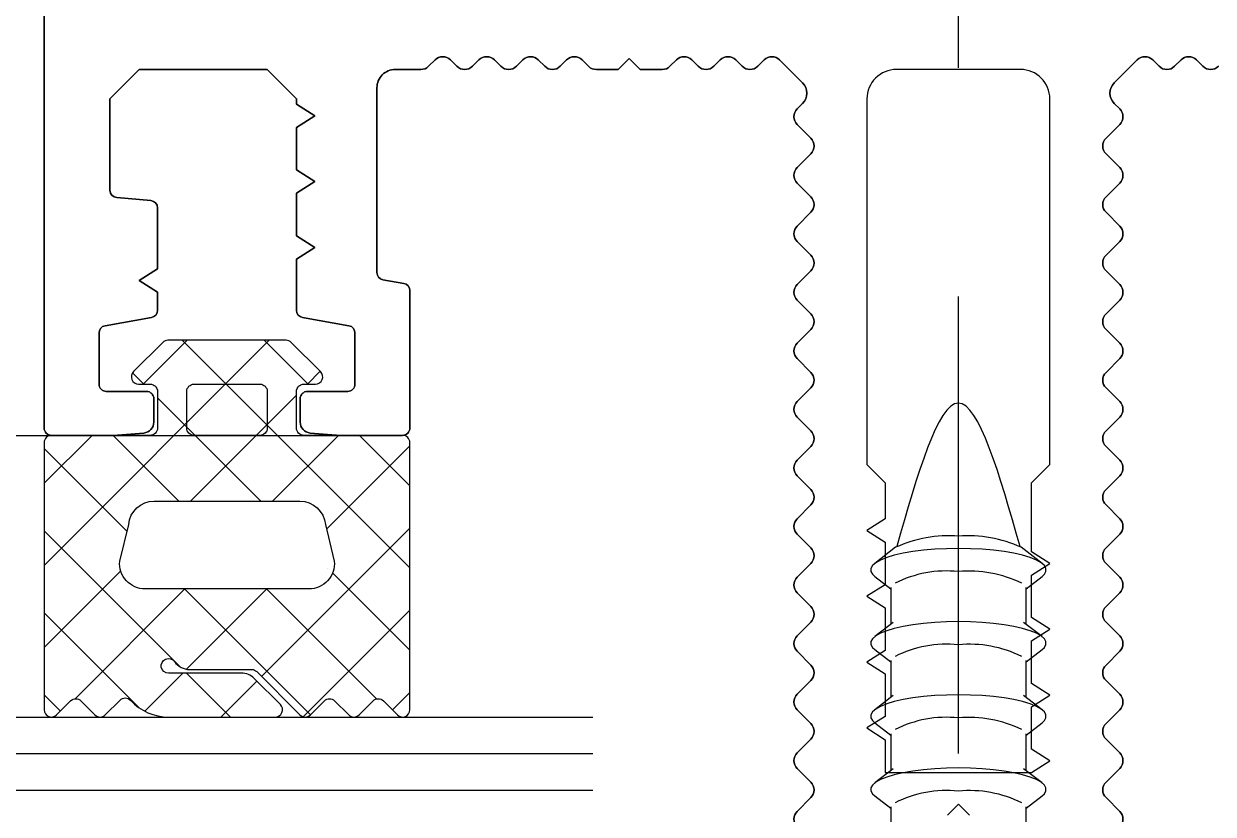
# Model space of a CAD drawing. Header units: inches. Extents: x 21 to 38546, y 13 to 15001.
# Drawn here: x 4128.582 to 4131.835, y 966.047 to 968.208 of the extents above; entities that cross this region are included whole.
import ezdxf

# ---------------------------------------------------------------- set-up
doc = ezdxf.new("R2010")
doc.units = ezdxf.units.IN
doc.header["$MEASUREMENT"] = 0
doc.set_wipeout_variables(frame=1)
doc.linetypes.add('1+1 dbx a2$0$374_BLD_A1_BLOK_2$0$HIDDEN', pattern=[0.375, 0.25, -0.125])
for name, color, linetype, lineweight in [('Z_MİM_-KM-GLAZ', 8, 'Continuous', 25), ('Z_MİM_-KM-PAINT', 8, 'Continuous', 25), ('Z_MİM_-KM-PATTERN-00', 8, 'Continuous', 25), ('Z_MİM_-KM-PAVEMENT', 8, 'Continuous', 25), ('Z_MİM_-KM-STRS', 8, 'Continuous', 25), ('Z_MİM_-KM-WALL-PLASTER', 8, 'Continuous', 25), ('Z_MİM_ALUMINIUM', 8, 'Continuous', 25), ('Z_MİM_fitiller_k', 8, 'Continuous', 25), ('Z_MİM_KOLON-0.KAT', 8, 'Continuous', 25), ('Z_MİM_MYM_CAM', 8, 'Continuous', 25)]:
    doc.layers.add(name, color=color, linetype=linetype, lineweight=lineweight)

# ---------------------------------------------------------------- blocks, each defined once
blk = doc.blocks.new('TRETUVAR')
at = {"layer": 'Z_MİM_-KM-PATTERN-00'}
h = blk.add_hatch(dxfattribs=at)
h.set_pattern_fill('AR-B816', color=256, scale=0.3, angle=90)
h.set_pattern_definition([(90, (21322.77, 490.03), (-60.96, 4e-15), []), (180, (21322.77, 490.03), (-60.96, -60.96), [60.96, -60.96])])
h.paths.add_polyline_path([(22632.7717, 2700.0323), (19252.7715, 2700.0323), (19252.7715, 2750.0322), (19097.7717, 2750.0323), (19097.7717, 2610.0323), (22542.7717, 2610.0323), (22542.7717, 2080.1297), (22697.7717, 2080.1297), (22697.7717, 1460.1297), (22542.7717, 1460.1297), (22542.7717, 980.0317), (21222.7713, 980.0317), (21222.7713, 590.0317), (20152.7722, 590.0317), (20152.7722, 980.0317), (19012.7715, 980.0317), (19012.7747, 1635.0312), (18722.7715, 1635.0312), (18722.7718, 2610.0323), (18807.7717, 2610.0323), (18807.7717, 2750.0323), (18632.7718, 2750.0323), (18632.7715, 1545.0312), (18922.7743, 1545.0312), (18922.7711, 890.0317), (19882.7722, 890.0317), (19882.7722, 665.0172), (20022.7506, 665.0334), (20022.7705, 490.0317), (21322.7713, 490.0317), (21322.7713, 890.0317), (22632.7717, 890.0317), (22632.7717, 1220.1297), (22797.7717, 1220.1297), (22797.7717, 2180.1297), (22632.7717, 2180.1297)])
h.paths.add_polyline_path([(19082.7717, 2750.0323), (18822.7717, 2750.0323), (18822.7717, 2610.0323), (19082.7717, 2610.0323)], flags=16)
at = {"layer": 'Z_MİM_-KM-PAVEMENT'}
blk.add_lwpolyline([(22542.7717, 1460.1297), (22542.7717, 980.0317), (21222.7713, 980.0317), (21222.7713, 590.0317), (20152.7722, 590.0317), (20152.7722, 980.0317), (19012.7715, 980.0317), (19012.7747, 1635.0312), (18722.7715, 1635.0312), (18722.7718, 2610.0323), (22542.7717, 2610.0323), (22542.7717, 2080.1297), (22697.7717, 2080.1297), (22697.7717, 1460.1297)], close=True, dxfattribs=at)
blk = doc.blocks.new('*U219')
at = {"layer": 'Z_MİM_MYM_CAM'}
for points in [[(211.169, -26), (-387.237, -26)], [(211.169, -27), (-387.237, -27)], [(211.169, -28), (-387.237, -28)], [(211.169, -28), (-387.237, -28)]]:
    blk.add_lwpolyline(points, dxfattribs=at)
blk = doc.blocks.new('32323')
at = {"linetype": 'Continuous'}
for p, q in [((-1.384, -3.731), (-1.956, -4.172)), ((2.62, -4.172), (2.048, -3.731)), ((-1.956, -4.526), (-1.518, -4.863)), ((2.182, -4.863), (2.62, -4.526)), ((-1.518, -4.829), (-1.518, -5.835)), ((2.182, -5.835), (2.182, -4.829)), ((-1.451, -5.783), (-1.956, -6.172)), ((2.62, -6.172), (2.115, -5.783)), ((-1.956, -6.526), (-1.518, -6.863)), ((-1.518, -6.829), (-1.518, -7.835)), ((2.182, -6.863), (2.62, -6.526)), ((2.182, -7.835), (2.182, -6.829)), ((-1.451, -7.783), (-1.956, -8.172)), ((2.62, -8.172), (2.115, -7.783)), ((-1.956, -8.526), (-1.518, -8.863)), ((2.182, -8.863), (2.62, -8.526)), ((-1.518, -8.829), (-1.518, -9.835)), ((2.182, -9.835), (2.182, -8.829)), ((-1.451, -9.783), (-1.956, -10.172)), ((2.62, -10.172), (2.115, -9.783)), ((-1.956, -10.526), (-1.518, -10.863)), ((2.182, -10.863), (2.62, -10.526)), ((-1.518, -10.829), (-1.518, -11.835)), ((2.182, -11.835), (2.182, -10.829))]:
    blk.add_line(p, q, dxfattribs=at)
at = {"linetype": 'Continuous', "flags": 128}
for points in [[(0.332, -3.763), (0.005, -3.769), (-0.315, -3.785), (-0.624, -3.812), (-0.915, -3.849), (-1.182, -3.895), (-1.422, -3.949), (-1.629, -4.011), (-1.799, -4.08), (-1.929, -4.153), (-2.018, -4.23), (-2.062, -4.309), (-2.062, -4.389), (-2.018, -4.468), (-1.956, -4.526)], [(2.62, -4.526), (2.682, -4.468), (2.727, -4.389), (2.727, -4.309), (2.682, -4.23), (2.594, -4.153), (2.463, -4.08), (2.293, -4.011), (2.086, -3.949), (1.847, -3.895), (1.579, -3.849), (1.288, -3.812), (0.98, -3.785), (0.659, -3.769), (0.332, -3.763)], [(0.332, -5.763), (0.005, -5.769), (-0.315, -5.785), (-0.624, -5.812), (-0.915, -5.849), (-1.182, -5.895), (-1.422, -5.949), (-1.629, -6.011), (-1.799, -6.08), (-1.929, -6.153), (-2.018, -6.23), (-2.062, -6.309), (-2.062, -6.389), (-2.018, -6.468), (-1.956, -6.526)], [(2.62, -6.526), (2.682, -6.468), (2.727, -6.389), (2.727, -6.309), (2.682, -6.23), (2.594, -6.153), (2.463, -6.08), (2.293, -6.011), (2.086, -5.949), (1.847, -5.895), (1.579, -5.849), (1.288, -5.812), (0.98, -5.785), (0.659, -5.769), (0.332, -5.763)], [(0.332, -7.763), (0.005, -7.769), (-0.315, -7.785), (-0.624, -7.812), (-0.915, -7.849), (-1.182, -7.895), (-1.422, -7.949), (-1.629, -8.011), (-1.799, -8.08), (-1.929, -8.153), (-2.018, -8.23), (-2.062, -8.309), (-2.062, -8.389), (-2.018, -8.468), (-1.956, -8.526)], [(2.62, -8.526), (2.682, -8.468), (2.727, -8.389), (2.727, -8.309), (2.682, -8.23), (2.594, -8.153), (2.463, -8.08), (2.293, -8.011), (2.086, -7.949), (1.847, -7.895), (1.579, -7.849), (1.288, -7.812), (0.98, -7.785), (0.659, -7.769), (0.332, -7.763)], [(0.332, -9.763), (0.005, -9.769), (-0.315, -9.785), (-0.624, -9.812), (-0.915, -9.849), (-1.182, -9.895), (-1.422, -9.949), (-1.629, -10.011), (-1.799, -10.08), (-1.929, -10.153), (-2.018, -10.23), (-2.062, -10.309), (-2.062, -10.389), (-2.018, -10.468), (-1.956, -10.526)], [(2.62, -10.526), (2.682, -10.468), (2.727, -10.389), (2.727, -10.309), (2.682, -10.23), (2.594, -10.153), (2.463, -10.08), (2.293, -10.011), (2.086, -9.949), (1.847, -9.895), (1.579, -9.849), (1.288, -9.812), (0.98, -9.785), (0.659, -9.769), (0.332, -9.763)]]:
    blk.add_lwpolyline(points, dxfattribs=at)
at = {"linetype": 'Continuous'}
for centre, radius, start, end in [((0.069, -6.906), 3.491, 85.6736, 114.5911), ((0.596, -6.906), 3.491, 65.4089, 94.3264), ((0.006, -7.478), 3.1, 83.9654, 116.9829), ((0.631, -7.623), 3.242, 63.7595, 95.2922), ((0.006, -9.478), 3.1, 83.9654, 116.9829), ((0.631, -9.623), 3.242, 63.7595, 95.2922), ((0.006, -11.478), 3.1, 83.9654, 116.9829), ((0.631, -11.623), 3.242, 63.7595, 95.2922), ((0.006, -13.478), 3.1, 83.9654, 116.9829), ((0.631, -13.623), 3.242, 63.7595, 95.2922)]:
    blk.add_arc(centre, radius, start, end, dxfattribs=at)
blk.add_open_spline([(2.021, -3.712), (1.458, -1.75), (0.332, 2.175), (-0.794, -1.75), (-1.356, -3.712)], degree=3, dxfattribs=at)
blk = doc.blocks.new('-KM-AL1 150_900')
blk.add_wipeout([(151.4879, -34.02), (151.7258, -15.4799), (149.45, -15.45), (149.45, 7.15), (9.45, 7.15), (9.45, -15.45), (7.3978, -15.45), (7.5673, -34.0611)])
at = {"layer": 'Z_MİM_fitiller_k'}
h = blk.add_hatch(dxfattribs=at)
h.set_pattern_fill('ANSI37', color=256, scale=0.05)
h.set_pattern_definition([(45, (-144087.1867, -66006.96493), (-0.11225320151, 0.11225320151), []), (135, (-144087.1867, -66006.96493), (-0.11225320151, -0.11225320151), [])])
edge = h.paths.add_edge_path()
edge.add_line((142.3304, -31.2), (142.3304, -30.47))
edge.add_arc((142.3104, -30.47), 0.02, 0, 90)
edge.add_line((142.3104, -30.45), (142.0404, -30.45))
edge.add_arc((142.0404, -30.43), 0.02, 180, 270, ccw=False)
edge.add_line((142.0204, -30.43), (142.0204, -30.33))
edge.add_arc((142.0404, -30.33), 0.02, 90, 180, ccw=False)
edge.add_line((142.0404, -30.31), (142.0721, -30.31))
edge.add_arc((142.0721, -30.29), 0.02, 270, 405)
edge.add_line((142.0863, -30.2759), (142.0063, -30.1959))
edge.add_arc((141.9921, -30.21), 0.02, 45, 90)
edge.add_line((141.9921, -30.19), (141.6687, -30.19))
edge.add_arc((141.6687, -30.21), 0.02, 90, 135)
edge.add_line((141.6546, -30.1959), (141.5746, -30.2759))
edge.add_arc((141.5887, -30.29), 0.02, 135, 270)
edge.add_line((141.5887, -30.31), (141.6204, -30.31))
edge.add_arc((141.6204, -30.33), 0.02, 0, 90, ccw=False)
edge.add_line((141.6404, -30.33), (141.6404, -30.43))
edge.add_arc((141.6204, -30.43), 0.02, 270, 360, ccw=False)
edge.add_line((141.6204, -30.45), (141.3504, -30.45))
edge.add_arc((141.3504, -30.47), 0.02, 90, 180)
edge.add_line((141.3304, -30.47), (141.3304, -31.2))
edge.add_arc((141.3504, -31.2), 0.02, 180, 315)
edge.add_line((141.3646, -31.2142), (141.4028, -31.1759))
edge.add_arc((141.417, -31.19), 0.02, 45, 135, ccw=False)
edge.add_line((141.4311, -31.1759), (141.4694, -31.2142))
edge.add_arc((141.4835, -31.2), 0.02, 225, 315)
edge.add_line((141.4977, -31.2142), (141.5381, -31.1737))
edge.add_arc((141.5522, -31.1879), 0.02, 42.3924, 135, ccw=False)
edge.add_arc((141.6704, -31.08), 0.14, 222.3924, 270)
edge.add_line((141.6704, -31.22), (141.9621, -31.22))
edge.add_arc((141.9621, -31.2), 0.02, 270, 405)
edge.add_line((141.9763, -31.1859), (141.9051, -31.1147))
edge.add_arc((141.8697, -31.15), 0.05, 45, 90)
edge.add_line((141.8697, -31.1), (141.6704, -31.1))
edge.add_arc((141.6704, -31.08), 0.02, 34.8499, 270, ccw=False)
edge.add_arc((141.7279, -31.04), 0.05, 214.8499, 270)
edge.add_line((141.7279, -31.09), (141.8976, -31.09))
edge.add_arc((141.8976, -31.11), 0.02, 45, 90, ccw=False)
edge.add_line((141.9117, -31.0959), (142.03, -31.2142))
edge.add_arc((142.0441, -31.2), 0.02, 225, 315)
edge.add_line((142.0583, -31.2142), (142.0966, -31.1759))
edge.add_arc((142.1107, -31.19), 0.02, 45, 135, ccw=False)
edge.add_line((142.1248, -31.1759), (142.1631, -31.2142))
edge.add_arc((142.1773, -31.2), 0.02, 225, 315)
edge.add_line((142.1914, -31.2142), (142.2297, -31.1759))
edge.add_arc((142.2438, -31.19), 0.02, 45, 135, ccw=False)
edge.add_line((142.258, -31.1759), (142.2963, -31.2142))
edge.add_arc((142.3104, -31.2), 0.02, 225, 360)
edge = h.paths.add_edge_path(flags=16)
edge.add_line((141.5371, -30.7939), (141.5616, -30.6939))
edge.add_arc((141.6313, -30.7), 0.07, 90, 175, ccw=False)
edge.add_line((141.6313, -30.63), (142.0295, -30.63))
edge.add_arc((142.0295, -30.7), 0.07, 5, 90, ccw=False)
edge.add_line((142.0993, -30.6939), (142.1238, -30.7939))
edge.add_arc((142.054, -30.8), 0.07, -90, 5, ccw=False)
edge.add_line((142.054, -30.87), (141.6068, -30.87))
edge.add_arc((141.6068, -30.8), 0.07, 175, 270, ccw=False)
at = {"linetype": '1+1 dbx a2$0$374_BLD_A1_BLOK_2$0$HIDDEN', "ltscale": 5}
blk.add_line((143.8304, -40.6951), (143.8304, -14.7253), dxfattribs=at)
at = {"layer": 'Z_MİM_ALUMINIUM', "linetype": 'ByBlock'}
for points in [[(141.3304, -18.57), (141.3304, -30.43, 0.414214), (141.3504, -30.45), (141.5304, -30.45, 0.02182), (141.5322, -30.4499), (141.603, -30.4437, 0.388879), (141.6304, -30.4139), (141.6304, -30.35, 0.414214), (141.6104, -30.33), (141.5004, -30.33, -0.414214), (141.4804, -30.31), (141.4804, -30.17, -0.36397), (141.4969, -30.1503), (141.6239, -30.1279, 0.36397), (141.6404, -30.1082), (141.6404, -30.0582), (141.5904, -30.0264), (141.6404, -29.9945), (141.6404, -29.8282, 0.388879), (141.6222, -29.8083), (141.5287, -29.8001, -0.388879), (141.5104, -29.7802), (141.5104, -29.53), (141.5904, -29.45), (141.9404, -29.45), (142.0204, -29.53), (142.0204, -29.5445), (142.0704, -29.5764), (142.0204, -29.6082), (142.0204, -29.7245), (142.0704, -29.7564), (142.0204, -29.7882), (142.0204, -29.9045), (142.0704, -29.9364), (142.0204, -29.9682), (142.0204, -30.1082, 0.36397), (142.0369, -30.1279), (142.1639, -30.1503, -0.36397), (142.1804, -30.17), (142.1804, -30.31, -0.414214), (142.1604, -30.33), (142.0504, -30.33, 0.414214), (142.0304, -30.35), (142.0304, -30.4139, 0.388879), (142.0578, -30.4437), (142.1287, -30.4499, 0.02182), (142.1304, -30.45), (142.3104, -30.45, 0.414214), (142.3304, -30.43), (142.3304, -30.0543, 0.36397), (142.3139, -30.0346), (142.2569, -30.0246, -0.36397), (142.2404, -30.0049), (142.2404, -29.5, -0.414214), (142.2904, -29.45), (142.3604, -29.45, 0.198912), (142.3816, -29.4412), (142.3992, -29.4237, -0.414214), (142.4416, -29.4237), (142.4592, -29.4412, 0.414214), (142.5016, -29.4412), (142.5192, -29.4237, -0.414214), (142.5616, -29.4237), (142.5792, -29.4412, 0.414214), (142.6216, -29.4412), (142.6392, -29.4237, -0.414214), (142.6816, -29.4237), (142.6992, -29.4412, 0.414214), (142.7416, -29.4412), (142.7592, -29.4237, -0.414214), (142.8016, -29.4237), (142.8192, -29.4412, 0.198912), (142.8404, -29.45), (142.9004, -29.45), (142.9304, -29.42), (142.9604, -29.45), (143.0204, -29.45, 0.198912), (143.0416, -29.4412), (143.0592, -29.4237, -0.414214), (143.1016, -29.4237), (143.1192, -29.4412, 0.414214), (143.1616, -29.4412), (143.1792, -29.4237, -0.414214), (143.2216, -29.4237), (143.2392, -29.4412, 0.414214), (143.2816, -29.4412), (143.2992, -29.4237, -0.414214), (143.3416, -29.4237), (143.4043, -29.4863, -0.414214), (143.4043, -29.5429), (143.3892, -29.5579, 0.414214), (143.3892, -29.6004), (143.4268, -29.6379, -0.414214), (143.4268, -29.6804), (143.3892, -29.7179, 0.414214), (143.3892, -29.7604), (143.4268, -29.7979, -0.414214), (143.4268, -29.8404), (143.3892, -29.8779, 0.414214), (143.3892, -29.9204), (143.4268, -29.9579, -0.414214), (143.4268, -30.0004), (143.3892, -30.0379, 0.414214), (143.3892, -30.0804), (143.4268, -30.1179, -0.414214), (143.4268, -30.1604), (143.3892, -30.1979, 0.414214), (143.3892, -30.2404), (143.4268, -30.2779, -0.414214), (143.4268, -30.3204), (143.3892, -30.3579, 0.414214), (143.3892, -30.4004), (143.4268, -30.4379, -0.414214), (143.4268, -30.4804), (143.3892, -30.5179, 0.414214), (143.3892, -30.5604), (143.4268, -30.5979, -0.414214), (143.4268, -30.6404), (143.3892, -30.6779, 0.414214), (143.3892, -30.7204), (143.4268, -30.7579, -0.414214), (143.4268, -30.8004), (143.3892, -30.8379, 0.414214), (143.3892, -30.8804), (143.4268, -30.9179, -0.414214), (143.4268, -30.9604), (143.3892, -30.9979, 0.414214), (143.3892, -31.0404), (143.4268, -31.0779, -0.414214), (143.4268, -31.1204), (143.3892, -31.1579, 0.414214), (143.3892, -31.2004), (143.4268, -31.2379, -0.414214), (143.4268, -31.2804), (143.3892, -31.3179, 0.414214), (143.3892, -31.3604), (143.4268, -31.3979, -0.414214), (143.4268, -31.4404), (143.3892, -31.4779, 0.414214), (143.3892, -31.5204)], [(144.2716, -31.5204, 0.414214), (144.2716, -31.4779), (144.234, -31.4404, -0.414214), (144.234, -31.3979), (144.2716, -31.3604, 0.414214), (144.2716, -31.3179), (144.234, -31.2804, -0.414214), (144.234, -31.2379), (144.2716, -31.2004, 0.414214), (144.2716, -31.1579), (144.234, -31.1204, -0.414214), (144.234, -31.0779), (144.2716, -31.0404, 0.414214), (144.2716, -30.9979), (144.234, -30.9604, -0.414214), (144.234, -30.9179), (144.2716, -30.8804, 0.414214), (144.2716, -30.8379), (144.234, -30.8004, -0.414214), (144.234, -30.7579), (144.2716, -30.7204, 0.414214), (144.2716, -30.6779), (144.234, -30.6404, -0.414214), (144.234, -30.5979), (144.2716, -30.5604, 0.414214), (144.2716, -30.5179), (144.234, -30.4804, -0.414214), (144.234, -30.4379), (144.2716, -30.4004, 0.414214), (144.2716, -30.3579), (144.234, -30.3204, -0.414214), (144.234, -30.2779), (144.2716, -30.2404, 0.414214), (144.2716, -30.1979), (144.234, -30.1604, -0.414214), (144.234, -30.1179), (144.2716, -30.0804, 0.414214), (144.2716, -30.0379), (144.234, -30.0004, -0.414214), (144.234, -29.9579), (144.2716, -29.9204, 0.414214), (144.2716, -29.8779), (144.234, -29.8404, -0.414214), (144.234, -29.7979), (144.2716, -29.7604, 0.414214), (144.2716, -29.7179), (144.234, -29.6804, -0.414214), (144.234, -29.6379), (144.2716, -29.6004, 0.414214), (144.2716, -29.5579), (144.2565, -29.5429, -0.414214), (144.2565, -29.4863), (144.3192, -29.4237, -0.414214), (144.3616, -29.4237), (144.3792, -29.4412, 0.414214), (144.4216, -29.4412), (144.4392, -29.4237, -0.414214), (144.4816, -29.4237), (144.4992, -29.4412, 0.414214), (144.5416, -29.4412)], [(144.5416, -29.4412, -0.414214), (144.4992, -29.4412), (144.4816, -29.4237, 0.414214), (144.4392, -29.4237), (144.4216, -29.4412, -0.414214), (144.3792, -29.4412), (144.3616, -29.4237, 0.414214), (144.3192, -29.4237), (144.2565, -29.4863, 0.414214), (144.2565, -29.5429), (144.2716, -29.5579, -0.414214), (144.2716, -29.6004), (144.234, -29.6379, 0.414214), (144.234, -29.6804), (144.2716, -29.7179, -0.414214), (144.2716, -29.7604), (144.234, -29.7979, 0.414214), (144.234, -29.8404), (144.2716, -29.8779, -0.414214), (144.2716, -29.9204), (144.234, -29.9579, 0.414214), (144.234, -30.0004), (144.2716, -30.0379, -0.414214), (144.2716, -30.0804), (144.234, -30.1179, 0.414214), (144.234, -30.1604), (144.2716, -30.1979, -0.414214), (144.2716, -30.2404), (144.234, -30.2779, 0.414214), (144.234, -30.3204), (144.2716, -30.3579, -0.414214), (144.2716, -30.4004), (144.234, -30.4379, 0.414214), (144.234, -30.4804), (144.2716, -30.5179, -0.414214), (144.2716, -30.5604), (144.234, -30.5979, 0.414214), (144.234, -30.6404), (144.2716, -30.6779, -0.414214), (144.2716, -30.7204), (144.234, -30.7579, 0.414214), (144.234, -30.8004), (144.2716, -30.8379, -0.414214), (144.2716, -30.8804), (144.234, -30.9179, 0.414214), (144.234, -30.9604), (144.2716, -30.9979, -0.414214), (144.2716, -31.0404), (144.234, -31.0779, 0.414214), (144.234, -31.1204), (144.2716, -31.1579, -0.414214), (144.2716, -31.2004), (144.234, -31.2379, 0.414214), (144.234, -31.2804), (144.2716, -31.3179, -0.414214), (144.2716, -31.3604), (144.234, -31.3979, 0.414214), (144.234, -31.4404), (144.2716, -31.4779, -0.414214), (144.2716, -31.5204)], [(143.3892, -31.5204, -0.414214), (143.3892, -31.4779), (143.4268, -31.4404, 0.414214), (143.4268, -31.3979), (143.3892, -31.3604, -0.414214), (143.3892, -31.3179), (143.4268, -31.2804, 0.414214), (143.4268, -31.2379), (143.3892, -31.2004, -0.414214), (143.3892, -31.1579), (143.4268, -31.1204, 0.414214), (143.4268, -31.0779), (143.3892, -31.0404, -0.414214), (143.3892, -30.9979), (143.4268, -30.9604, 0.414214), (143.4268, -30.9179), (143.3892, -30.8804, -0.414214), (143.3892, -30.8379), (143.4268, -30.8004, 0.414214), (143.4268, -30.7579), (143.3892, -30.7204, -0.414214), (143.3892, -30.6779), (143.4268, -30.6404, 0.414214), (143.4268, -30.5979), (143.3892, -30.5604, -0.414214), (143.3892, -30.5179), (143.4268, -30.4804, 0.414214), (143.4268, -30.4379), (143.3892, -30.4004, -0.414214), (143.3892, -30.3579), (143.4268, -30.3204, 0.414214), (143.4268, -30.2779), (143.3892, -30.2404, -0.414214), (143.3892, -30.1979), (143.4268, -30.1604, 0.414214), (143.4268, -30.1179), (143.3892, -30.0804, -0.414214), (143.3892, -30.0379), (143.4268, -30.0004, 0.414214), (143.4268, -29.9579), (143.3892, -29.9204, -0.414214), (143.3892, -29.8779), (143.4268, -29.8404, 0.414214), (143.4268, -29.7979), (143.3892, -29.7604, -0.414214), (143.3892, -29.7179), (143.4268, -29.6804, 0.414214), (143.4268, -29.6379), (143.3892, -29.6004, -0.414214), (143.3892, -29.5579), (143.4043, -29.5429, 0.414214), (143.4043, -29.4863), (143.3416, -29.4237, 0.414214), (143.2992, -29.4237), (143.2816, -29.4412, -0.414214), (143.2392, -29.4412), (143.2216, -29.4237, 0.414214), (143.1792, -29.4237), (143.1616, -29.4412, -0.414214), (143.1192, -29.4412), (143.1016, -29.4237, 0.414214), (143.0592, -29.4237), (143.0416, -29.4412, -0.198912), (143.0204, -29.45), (142.9604, -29.45), (142.9304, -29.42), (142.9004, -29.45), (142.8404, -29.45, -0.198912), (142.8192, -29.4412), (142.8016, -29.4237, 0.414214), (142.7592, -29.4237), (142.7416, -29.4412, -0.414214), (142.6992, -29.4412), (142.6816, -29.4237, 0.414214), (142.6392, -29.4237), (142.6216, -29.4412, -0.414214), (142.5792, -29.4412), (142.5616, -29.4237, 0.414214), (142.5192, -29.4237), (142.5016, -29.4412, -0.414214), (142.4592, -29.4412), (142.4416, -29.4237, 0.414214), (142.3992, -29.4237), (142.3816, -29.4412, -0.198912), (142.3604, -29.45), (142.2904, -29.45, 0.414214), (142.2404, -29.5), (142.2404, -30.0049, 0.36397), (142.2569, -30.0246), (142.3139, -30.0346, -0.36397), (142.3304, -30.0543), (142.3304, -30.43, -0.414214), (142.3104, -30.45), (142.1304, -30.45, -0.02182), (142.1287, -30.4499), (142.0578, -30.4437, -0.388879), (142.0304, -30.4139), (142.0304, -30.35, -0.414214), (142.0504, -30.33), (142.1604, -30.33, 0.414214), (142.1804, -30.31), (142.1804, -30.17, 0.36397), (142.1639, -30.1503), (142.0369, -30.1279, -0.36397), (142.0204, -30.1082), (142.0204, -29.9682), (142.0704, -29.9364), (142.0204, -29.9045), (142.0204, -29.7882), (142.0704, -29.7564), (142.0204, -29.7245), (142.0204, -29.6082), (142.0704, -29.5764), (142.0204, -29.5445), (142.0204, -29.53), (141.9404, -29.45), (141.5904, -29.45), (141.5104, -29.53), (141.5104, -29.7802, 0.388879), (141.5287, -29.8001), (141.6222, -29.8083, -0.388879), (141.6404, -29.8282), (141.6404, -29.9945), (141.5904, -30.0264), (141.6404, -30.0582), (141.6404, -30.1082, -0.36397), (141.6239, -30.1279), (141.4969, -30.1503, 0.36397), (141.4804, -30.17), (141.4804, -30.31, 0.414214), (141.5004, -30.33), (141.6104, -30.33, -0.414214), (141.6304, -30.35), (141.6304, -30.4139, -0.388879), (141.603, -30.4437), (141.5322, -30.4499, -0.02182), (141.5304, -30.45), (141.3504, -30.45, -0.414214), (141.3304, -30.43), (141.3304, -18.57, -0.414214)]]:
    blk.add_lwpolyline(points, format="xyb", dxfattribs=at)
for points in [[(143.8004, -31.4882), (143.8304, -31.4582), (143.8604, -31.4882)], [(143.8604, -31.4882), (143.8304, -31.4582), (143.8004, -31.4882)]]:
    blk.add_lwpolyline(points, dxfattribs=at)
blk.add_lwpolyline([(144.0804, -29.53, 0.414214), (144.0004, -29.45), (143.6604, -29.45, 0.414214), (143.5804, -29.53), (143.5804, -30.53), (143.6304, -30.58), (143.6304, -30.6782), (143.5804, -30.71), (143.6304, -30.7419), (143.6304, -30.8582), (143.5804, -30.89), (143.6304, -30.9219), (143.6304, -31.0382), (143.5804, -31.07), (143.6304, -31.1019), (143.6304, -31.2182), (143.5804, -31.25), (143.6304, -31.2819), (143.6304, -31.3719), (144.0304, -31.3719), (144.0804, -31.34), (144.0304, -31.3082), (144.0304, -31.1919), (144.0804, -31.16), (144.0304, -31.1282), (144.0304, -31.0119), (144.0804, -30.98), (144.0304, -30.9482), (144.0304, -30.8319), (144.0804, -30.8), (144.0304, -30.7682), (144.0304, -30.58), (144.0804, -30.53)], format="xyb", close=True, dxfattribs=at)
at = {"layer": 'Z_MİM_ALUMINIUM', "elevation": 0.0016}
blk.add_lwpolyline([(16.7132, -30.45), (142.1754, -30.45)], dxfattribs=at)
at = {"layer": 'Z_MİM_fitiller_k', "linetype": 'Continuous', "flags": 128}
for points in [[(142.3304, -31.2), (142.3304, -30.47, 0.414214), (142.3104, -30.45), (142.0404, -30.45, -0.414214), (142.0204, -30.43), (142.0204, -30.33, -0.414214), (142.0404, -30.31), (142.0721, -30.31, 0.668179), (142.0863, -30.2759), (142.0063, -30.1959, 0.198912), (141.9921, -30.19), (141.6687, -30.19, 0.198912), (141.6546, -30.1959), (141.5746, -30.2759, 0.668179), (141.5887, -30.31), (141.6204, -30.31, -0.414214), (141.6404, -30.33), (141.6404, -30.43, -0.414214), (141.6204, -30.45), (141.3504, -30.45, 0.414214), (141.3304, -30.47), (141.3304, -31.2, 0.668179), (141.3646, -31.2142), (141.4028, -31.1759, -0.414214), (141.4311, -31.1759), (141.4694, -31.2142, 0.414214), (141.4977, -31.2142), (141.5381, -31.1737, -0.427607), (141.567, -31.1744, 0.210768), (141.6704, -31.22), (141.9621, -31.22, 0.668179), (141.9763, -31.1859), (141.9051, -31.1147, 0.198912), (141.8697, -31.1), (141.6704, -31.1, -1.650385), (141.6868, -31.0686, 0.245393), (141.7279, -31.09), (141.8976, -31.09, -0.198912), (141.9117, -31.0959), (142.03, -31.2142, 0.414214), (142.0583, -31.2142), (142.0966, -31.1759, -0.414214), (142.1248, -31.1759), (142.1631, -31.2142, 0.414214), (142.1914, -31.2142), (142.2297, -31.1759, -0.414214), (142.258, -31.1759), (142.2963, -31.2142, 0.668179)], [(141.7204, -30.33, -0.414214), (141.7404, -30.31), (141.9204, -30.31, -0.414214), (141.9404, -30.33), (141.9404, -30.43, -0.414214), (141.9204, -30.45), (141.7404, -30.45, -0.414214), (141.7204, -30.43)], [(141.5371, -30.7939), (141.5616, -30.6939, -0.388879), (141.6313, -30.63), (142.0295, -30.63, -0.388879), (142.0993, -30.6939), (142.1238, -30.7939, -0.440011), (142.054, -30.87), (141.6068, -30.87, -0.440011)]]:
    blk.add_lwpolyline(points, format="xyb", close=True, dxfattribs=at)
at = {"xscale": 0.1, "yscale": 0.1, "zscale": 0.1}
blk.add_blockref('32323', (143.7972, -30.3829), dxfattribs=at)
at = {"layer": 'Z_MİM_KOLON-0.KAT', "xscale": 0.1, "yscale": 0.1, "zscale": 0.1, "rotation": 180}
blk.add_blockref('*U219', (104.1067, -34.02), dxfattribs=at)

msp = doc.modelspace()

# ---------------------------------------------------------------- linework, layer by layer
at = {"layer": 'Z_MİM_-KM-PAINT'}
msp.add_lwpolyline([(4657.2571, 1293.0577), (4657.2571, 966.5831), (3316.2576, 966.5831), (3316.2576, 1621.5832), (3026.2581, 1621.5834), (3026.2581, 2597.5843), (6847.2581, 2597.5843), (6847.2581, 966.5831), (5326.257, 966.5831), (5326.257, 1293.0577)], dxfattribs=at)
at = {"layer": 'Z_MİM_-KM-WALL-PLASTER'}
msp.add_lwpolyline([(4656.7571, 1293.0577), (4656.7571, 967.0831), (3316.7576, 967.0831), (3316.7576, 1622.0832), (3026.7581, 1622.0834), (3026.7581, 2597.0843), (6846.7581, 2597.0843), (6846.7581, 967.0831), (5326.757, 967.0831), (5326.757, 1293.0577)], dxfattribs=at)

# ---------------------------------------------------------------- block references
at = {"layer": 'Z_MİM_-KM-STRS'}
msp.add_blockref('TRETUVAR', (-15696.014, -12.9486), dxfattribs=at)

# ---------------------------------------------------------------- next in the draw order: block references
at = {"layer": 'Z_MİM_-KM-GLAZ'}
msp.add_blockref('-KM-AL1 150_900', (3987.3075, 997.5331), dxfattribs=at)

doc.saveas('drawing.dxf')
